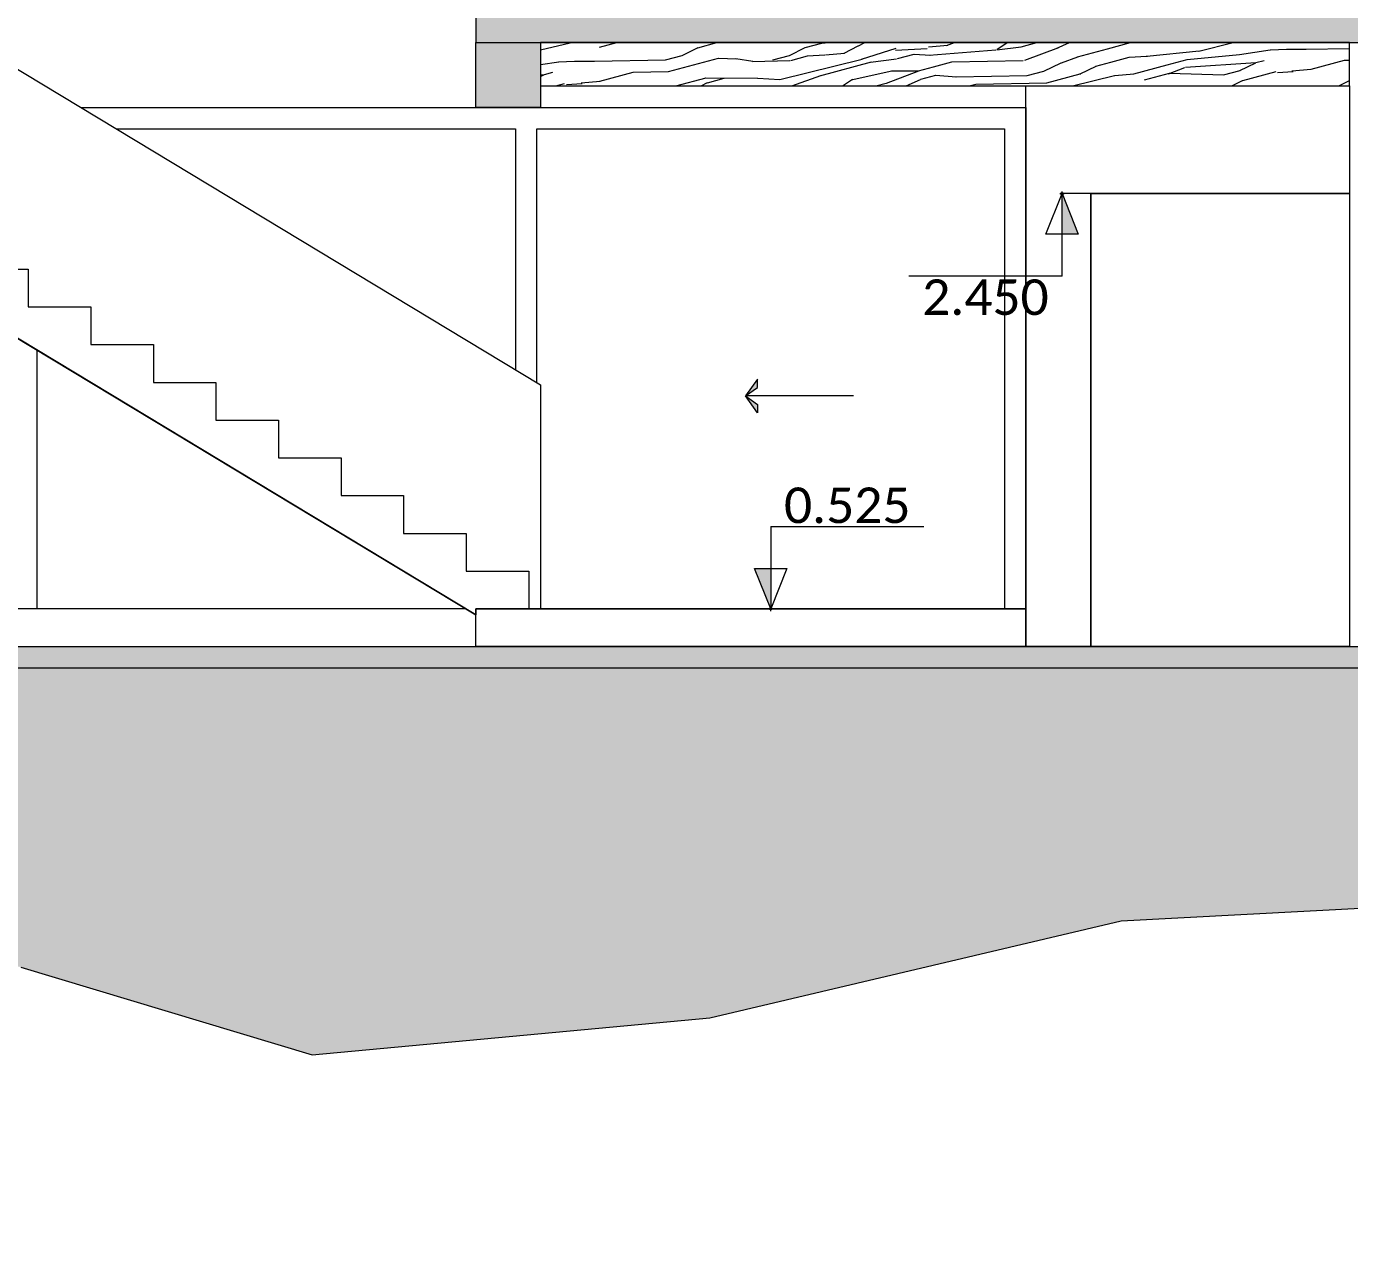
# Model space of a CAD drawing. Header units: metres. Extents: x -197 to 1099, y -24 to 14.
# Drawn here: x 29.26 to 35.39, y -2.46 to 3.23 of the extents above; entities that cross this region are included whole.
import ezdxf
from ezdxf.enums import TextEntityAlignment as Align

# ---------------------------------------------------------------- set-up
doc = ezdxf.new("R2010")
doc.units = ezdxf.units.M
doc.header["$LTSCALE"] = 0.001
doc.header["$PDMODE"] = 34
doc.header["$PDSIZE"] = 0.01
doc.linetypes.add('HIDDENX2', pattern=[19.05, 12.7, -6.35])
doc.layers.get('0').update_dxf_attribs({"lineweight": 13, "true_color": 0x000000})
for name, color, linetype, lineweight, true_color in [('Jach-Anotaciones-CalidaddeLínea  0.13', 7, 'Continuous', 13, 0x000000), ('Jach-Anotaciones-Hatch-Lum100%', 7, 'Continuous', 13, 0x000000), ('Jach-Anotaciones-Hatch-Lum50%', 9, 'Continuous', 13, 0x808080), ('Jach-Anotaciones-Hatch-Lum80%', 250, 'Continuous', 13, 0x333333), ('JACH-Anotaciones-Textos-Lum75% @ 0.075', 7, 'Continuous', 13, 0x404040), ('JACH-Arq-Lineas-Proyeccion', 250, 'HIDDENX2', 13, 0x333333), ('JACH-Arq-Lineas-Proyeccion Niveles cortes', 9, 'HIDDENX2', 13, 0x808080)]:
    doc.layers.add(name, color=color, linetype=linetype, lineweight=lineweight, true_color=true_color)
doc.styles.add('02a-Calibri-JACH(1.8mm)', font='calibri.ttf', dxfattribs={"height": 2.2})
pattern_1 = [(0, (169.421, 45.032), (0, 6.985), [5.08, -1.905]), (90, (169.421, 45.032), (-6.985, 4e-16), [5.08, -1.905])]

# ---------------------------------------------------------------- blocks, each defined once
blk = doc.blocks.new('A$C51db089b')
at = {"layer": 'Jach-Anotaciones-Hatch-Lum50%', "lineweight": 0, "ltscale": 100}
h = blk.add_hatch(color=256, dxfattribs=at)
h.dxf.hatch_style = 1
h.paths.add_polyline_path([(0, 0.0776), (0.0554, 0.1173), (0.0554, 0.1552)])
h = blk.add_hatch(color=256, dxfattribs=at)
h.dxf.hatch_style = 1
h.paths.add_polyline_path([(0, 0.0776), (0.0554, 0.038), (0.0554, 0)])
at = {"lineweight": 0, "ltscale": 100}
for points in [[(0, 0.0776), (0.0554, 0.1173), (0.0554, 0.1552)], [(0, 0.0776), (0.0554, 0.038), (0.0554, 0)]]:
    blk.add_lwpolyline(points, close=True, dxfattribs=at)
blk.add_lwpolyline([(0.5, 0.0776), (0, 0.0776)], dxfattribs=at)
blk = doc.blocks.new('*U650')
at = {"lineweight": 0, "ltscale": 100}
h = blk.add_hatch(dxfattribs=at)
h.set_pattern_fill('ANGLE', color=256)
h.set_pattern_definition(pattern_1)
h.paths.add_polyline_path([(0, 2.5), (0, 0), (1, 2.5)])
h = blk.add_hatch(color=256, dxfattribs=at)
h.dxf.hatch_style = 1
h.paths.add_polyline_path([(0, 2.5), (0, 0), (1, 2.5)])
for points in [[(0, 5.099), (-9.466, 5.099)], [(0, 5.099), (0, 1.25)]]:
    blk.add_lwpolyline(points, dxfattribs=at)
for points in [[(0, 0), (1, 2.5), (-1, 2.5)], [(0, 2.5), (0, 0), (1, 2.5)]]:
    blk.add_lwpolyline(points, close=True, dxfattribs=at)
blk.add_point((0, 0), dxfattribs=at)
at = {"lineweight": 0, "ltscale": 100, "style": '02a-Calibri-JACH(1.8mm)'}
blk.add_attdef('ALT', text='', height=2.2, dxfattribs=at).set_placement((-4.733, 6.401), align=Align.MIDDLE_CENTER)
blk = doc.blocks.new('*U564')
at = {"lineweight": 0, "ltscale": 100}
h = blk.add_hatch(dxfattribs=at)
h.set_pattern_fill('ANGLE', color=256)
h.set_pattern_definition(pattern_1)
h.paths.add_polyline_path([(0, 2.5), (0, 0), (1, 2.5)])
h = blk.add_hatch(color=256, dxfattribs=at)
h.dxf.hatch_style = 1
h.paths.add_polyline_path([(0, 2.5), (0, 0), (1, 2.5)])
for points in [[(0, 5.099), (-9.466, 5.099)], [(0, 5.099), (0, 1.25)]]:
    blk.add_lwpolyline(points, dxfattribs=at)
for points in [[(0, 0), (1, 2.5), (-1, 2.5)], [(0, 2.5), (0, 0), (1, 2.5)]]:
    blk.add_lwpolyline(points, close=True, dxfattribs=at)
blk.add_point((0, 0), dxfattribs=at)
at = {"lineweight": 0, "ltscale": 100, "style": '02a-Calibri-JACH(1.8mm)'}
blk.add_attdef('ALT', text='', height=2.2, dxfattribs=at).set_placement((-4.733, 6.401), align=Align.MIDDLE_CENTER)

msp = doc.modelspace()

# ---------------------------------------------------------------- hatches: boundary and pattern name
at = {"layer": 'Jach-Anotaciones-Hatch-Lum100%', "ltscale": 100}
h = msp.add_hatch(color=256, dxfattribs=at)
h.dxf.hatch_style = 1
h.paths.add_polyline_path([(31.33958, 3.15), (38.48958, 3.15), (38.48958, 3.3), (31.33958, 3.3)])
h = msp.add_hatch(color=256, dxfattribs=at)
h.dxf.hatch_style = 1
h.paths.add_polyline_path([(31.33958, 3.15), (31.63958, 3.15), (31.63958, 2.85), (31.33958, 2.85)])
h = msp.add_hatch(color=256, dxfattribs=at)
h.dxf.hatch_style = 1
h.paths.add_polyline_path([(13.83347, 0), (16.47905, 0), (16.47905, 0.175), (26.93958, 0.175), (26.93958, 0.35), (38.33958, 0.35), (38.33958, 0.25), (27.03958, 0.25), (27.03958, 0.06998), (16.57905, 0.07495), (16.57905, -0.1), (13.83347, -0.1)])
at = {"layer": 'Jach-Anotaciones-Hatch-Lum50%', "ltscale": 100}
h = msp.add_hatch(dxfattribs=at)
h.set_pattern_fill('WOOD_01', color=256, scale=0.8, angle=15, pattern_type=2)
h.set_pattern_definition([(15, (-143.40755, 0.74975), (-0.2070552, 0.7727407), [0.16, -0.64]), (23.9726, (-143.28801, 0.334538), (4.429389244, 2.015070249), [0.1538832, -15.2344232]), (20.7105, (-143.30816, 0.37883), (6.74761385, 2.636226623), [0.1607984, -7.8791008]), (359.5779, (-143.37028, 0.610654), (9.1213099867, -0.040604702), [0.2406656, -23.8259016]), (8.6599, (-143.42315, 0.8698), (0.772740482, 0.20705688), [0.1448864, -7.0994208]), (0.0686, (-143.28195, 0.43555), (3.298017536, 0.055481542), [0.1241936, -12.2951456]), (3.6901, (-143.6725, 0.81127), (0.77274081, 0.20705558), [0.3263376, -3.7528776]), (20.7105, (-143.26938, 0.26499), (6.74761385, 2.636226623), [0.0803992, -7.9595]), (15, (-143.3641, 0.5875), (-0.2070552, 0.7727407), [0.08, -0.72]), (15, (-143.5435, 0.6388), (-0.2070552, 0.7727407), [0.24, -0.56]), (26.3099, (-143.41997, 0.79611), (2.88390776, 1.60095958), [0.081584, -3.9976312]), (17.7263, (-143.420636, 0.48949), (15.247759037, 4.9138423665), [0.1681904, -16.6508464]), (7.4054, (-143.37579, 0.47666), (6.388979107, 0.883706079), [0.1210616, -11.9851336]), (15, (-143.33574, 0.1727), (-0.2070552, 0.7727407), [0.16, -0.64]), (13.8309, (-143.402665, 0.113326), (0.7727406436, 0.2070558675), [0.3920816, -38.81608]), (15, (-143.55796, 0.6929), (-0.2070552, 0.7727407), [0.08, -0.72]), (15, (-143.49725, 0.7754), (-0.2070552, 0.7727407), [0.08, -0.72]), (15, (-143.8636, 0.7518), (-0.2070552, 0.7727407), [0.12, -0.68]), (5.5377, (-143.66533, 0.84632), (0.77274064, 0.20705555), [0.2433104, -4.6228992]), (15, (-143.9126, 0.7801), (-0.2070552, 0.7727407), [0.16, -0.64]), (15, (-143.81126, 0.0618), (-0.2070552, 0.7727407), [0.088, -0.712]), (15, (-143.4275, 0.20605), (-0.2070552, 0.7727407), [0.08, -0.72]), (15, (-143.8278, 0.1236), (-0.2070552, 0.7727407), [0.168, -0.632]), (20.4403, (-143.446146, 0.2756), (7.520352223, 2.843288929), [0.16876, -16.7072576]), (15, (-143.455, 0.3395), (-0.2070552, 0.7727407), [0.152, -0.648]), (15, (-143.86095, 0.2473), (-0.2070552, 0.7727407), [0.088, -0.712]), (13.8309, (-143.80135, 0.395762), (0.7727406436, 0.2070558675), [0.3920816, -38.81608]), (15, (-143.7504, 0.48394), (-0.2070552, 0.7727407), [0.08, -0.72]), (15, (-143.8339, 0.4864), (-0.2070552, 0.7727407), [0.08, -0.72]), (15, (-143.5248, 0.56924), (-0.2070552, 0.7727407), [0.16, -0.64]), (15, (-143.6835, 0.5433), (-0.2070552, 0.7727407), [0.08, -0.72]), (15, (-143.8629, 0.5946), (-0.2070552, 0.7727407), [0.16, -0.64]), (34.6538, (-143.56731, 0.32596), (7.671927645, 5.368566101), [0.1189288, -11.7739248]), (26.3099, (-143.75665, 0.50713), (2.88390776, 1.60095958), [0.081584, -3.9976312]), (26.3099, (-143.4372, 0.55131), (2.88390776, 1.60095958), [0.081584, -3.9976312]), (20.7105, (-143.7477, 0.782836), (6.74761385, 2.636226623), [0.0803992, -7.9595]), (4.6952, (-144.00175, 0.77274), (4.843498086, 0.46959485), [0.0894424, -8.854828]), (3.6901, (-143.72625, 0.0846), (0.77274081, 0.20705558), [0.081584, -3.9976312]), (105, (-143.6448, 0.08985), (-0.7727407, -0.2070552), [0, -0.8]), (1.6076, (-143.923066, 0.4791), (13.964806047, 0.428999959), [0.172696, -17.0969232]), (26.3099, (-143.48068, 0.71359), (2.88390776, 1.60095958), [0.081584, -3.9976312]), (25.3048, (-143.35024, 0.22676), (3.656648724, 1.80801374), [0.0894424, -8.854828]), (3.6901, (-143.67316, 0.50465), (0.77274081, 0.20705558), [0.081584, -3.9976312]), (3.6901, (-143.60624, 0.56399), (0.77274081, 0.20705558), [0.081584, -3.9976312]), (356.5651, (-143.90236, 0.40183), (0.77274026, 0.2070561), [0.1011928, -2.4286288]), (0.9638, (-143.88776, 0.68733), (0.7727401, 0.20705612), [0.3298488, -2.9686352]), (358.3008, (-143.7477, 0.782836), (5.82329377, -0.096089835), [0.2505672, -8.101676]), (15, (-143.75806, 0.8215), (-0.2070552, 0.7727407), [0.096, -0.704]), (0.9638, (-143.66555, 0.16712), (0.7727401, 0.20705612), [0.3298488, -2.9686352]), (0.9638, (-143.75731, 0.2005), (0.7727401, 0.20705612), [0.3298488, -2.9686352]), (0.9638, (-143.77595, 0.27005), (0.7727401, 0.20705612), [0.3298488, -2.9686352]), (4.6952, (-143.952054, 0.58728), (4.843498086, 0.46959485), [0.0894424, -8.854828]), (0.9638, (-143.70836, 0.63602), (0.7727401, 0.20705612), [0.164924, -3.13356]), (4.6952, (-143.885796, 0.340006), (4.843498086, 0.46959485), [0.0894424, -8.854828]), (12.6141, (-143.469477, 0.393583), (0.772740365, 0.2070561726), [0.1921664, -19.024492]), (4.6952, (-143.59175, 0.5099), (4.843498086, 0.46959485), [0.0894424, -8.854828]), (27.5288, (-143.50261, 0.51722), (2.88390792, 1.600961166), [0.073756, -7.3018792]), (4.5626, (-143.875444, 0.301369), (8.9142544634, 0.7321375347), [0.3091152, -30.602364]), (6.8699, (-143.56731, 0.32596), (0.772740295, 0.20705494), [0.1131368, -5.5437168]), (19.7636, (-143.796654, 0.34733), (8.293093767, 3.05034164), [0.1926656, -9.4406096]), (15, (-143.6153, 0.4125), (-0.2070552, 0.7727407), [0.248, -0.552]), (359.7449, (-143.97897, 0.68774), (3.29801731, 0.05548152), [0.0912144, -9.0301888]), (5.5377, (-143.64484, 0.08985), (0.77274064, 0.20705555), [0.2433104, -4.6228992]), (355.0169, (-143.8506, 0.20864), (2.525276987, -0.151574455), [0.0936376, -9.2701216]), (15, (-143.3468, 0.8323), (-0.2070552, 0.7727407), [0.04, -0.76]), (15, (-143.2557, 0.4923), (-0.2070552, 0.7727407), [0.08, -0.72]), (26.3099, (-143.1812, 0.21408), (2.88390776, 1.60095958), [0.081584, -3.9976312]), (15, (-143.1942, 0.2934), (-0.2070552, 0.7727407), [0.144, -0.656]), (358.3008, (-143.31164, 0.700906), (5.82329377, -0.096089835), [0.0835224, -8.2687208]), (3.0207, (-143.260431, 0.5407), (15.5105204897, 0.8422385173), [0.1472056, -26.8405152]), (105, (-143.1812, 0.2141), (-0.7727407, -0.2070552), [0, -0.8]), (15, (-143.1081, 0.2502), (-0.2070552, 0.7727407), [0.072, -0.728]), (15, (-143.1474, 0.3971), (-0.2070552, 0.7727407), [0.072, -0.728]), (15, (-143.15776, 0.4357), (-0.2070552, 0.7727407), [0.072, -0.728]), (351.0376, (-143.228155, 0.69843), (6.030347593, -0.86882501), [0.0787912, -7.8002896]), (3.5163, (-143.253001, 0.791158), (4.0707907198, 0.2624153776), [0.0734704, -52.17242]), (356.5651, (-143.17846, 0.51297), (0.77274026, 0.2070561), [0.0758944, -2.4539264]), (2.4712, (-143.27992, 0.89161), (4.070758707, 0.262535892), [0.073756, -7.3018792])])
h.paths.add_polyline_path([(31.63958, 2.95), (35.38958, 2.95), (35.38958, 3.15), (31.63958, 3.15)])
at = {"layer": 'Jach-Anotaciones-Hatch-Lum80%', "ltscale": 100}
h = msp.add_hatch(dxfattribs=at)
h.set_pattern_fill('EARTH', color=256, scale=0.03, angle=45, double=1)
h.set_pattern_definition([(45, (-45.81186, -16.59427), (0, 0.2694077), [0.1905, -0.1905]), (45, (-45.86238, -16.54375), (0, 0.2694077), [0.1905, -0.1905]), (45, (-45.91289, -16.49324), (0, 0.2694077), [0.1905, -0.1905]), (135, (-45.91289, -16.45956), (-0.2694077, 0), [0.1905, -0.1905]), (135, (-45.86238, -16.40905), (-0.2694077, 0), [0.1905, -0.1905]), (135, (-45.81186, -16.35853), (-0.2694077, 0), [0.1905, -0.1905])])
h.paths.add_polyline_path([(27.03958, 0.075), (16.57901, 0.075), (16.57901, -0.1), (13.83347, -0.1), (13.59865, -0.39977), (13.25415, -0.99647), (13.36317, -1.5451), (13.97543, -1.92164), (15.78326, -1.9844), (16.06584, -1.60785), (17.02347, -1.16332), (17.62003, -1.11625), (18.30163, -2.46352), (20.55172, -2.44211), (22.35179, -1.43553), (24.34473, -0.55746), (26.05908, -0.68596), (27.64877, -0.80511), (29.23064, -1.1357), (30.58069, -1.54262), (32.42363, -1.37128), (34.33085, -0.92154), (36.34521, -0.81446), (37.75956, -1.34987), (39.77392, -1.84245), (41.61685, -1.94953), (43.52407, -1.41412), (43.52407, -0.77162), (42.761, -0.175), (39.98958, -0.175), (39.98958, -0.27606), (38.78958, -0.10106), (38.78958, -0.4), (38.33958, -0.4), (38.33958, -0.1), (38.33958, 0.25), (31.33958, 0.25), (27.03958, 0.25)])

# ---------------------------------------------------------------- linework, layer by layer
at = {"layer": 'Jach-Anotaciones-CalidaddeLínea  0.13', "ltscale": 100}
for points in [[(31.33958, 0.49765), (26.93958, 3.15282), (26.93958, 4.4), (31.63918, 1.56403), (31.63918, 0.525), (31.33958, 0.525)], [(31.33958, 3.15), (38.48958, 3.15), (38.48958, 3.3), (31.33958, 3.3)], [(31.33958, 3.15), (31.63958, 3.15), (31.63958, 2.85), (31.33958, 2.85)], [(31.63958, 2.95), (35.38958, 2.95), (35.38958, 3.15), (31.63958, 3.15)], [(33.88958, 2.95), (35.38958, 2.95), (35.38958, 2.45), (34.18958, 2.45), (34.18958, 0.35), (33.88958, 0.35)], [(35.38958, 0.35), (34.18958, 0.35), (34.18958, 2.45), (35.38958, 2.45)], [(33.88958, 0.35), (31.33958, 0.35), (31.33958, 0.525), (33.88958, 0.525)], [(31.33958, 0.525), (33.88958, 0.525), (33.88958, 0.35), (31.33958, 0.35)], [(13.83347, 0), (16.47905, 0), (16.47905, 0.175), (26.93958, 0.175), (26.93958, 0.35), (38.33958, 0.35), (38.33958, 0.25), (27.03958, 0.25), (27.03958, 0.06998), (16.57905, 0.07495), (16.57905, -0.1), (13.83347, -0.1)]]:
    msp.add_lwpolyline(points, close=True, dxfattribs=at)
for points in [[(26.93958, 3.15), (31.33958, 0.49765)], [(31.29426, 0.525), (26.93958, 0.525), (26.93958, 2.85), (27.4414, 2.85)], [(29.50815, 2.85), (33.88958, 2.85), (33.88958, 0.525), (31.33958, 0.525)], [(29.67387, 2.75), (31.52292, 2.75), (31.52292, 1.6342)], [(31.62292, 1.57385), (31.62292, 2.75), (33.78958, 2.75), (33.78958, 0.525), (31.62292, 0.525)], [(31.29426, 0.525), (29.30625, 0.525), (29.30625, 1.72466)], [(31.52292, 0.525), (31.33958, 0.525)]]:
    msp.add_lwpolyline(points, dxfattribs=at)
at = {"layer": 'Jach-Anotaciones-CalidaddeLínea  0.13'}
msp.add_lwpolyline([(29.23064, -1.1357), (30.58069, -1.54262), (32.42363, -1.37128), (34.33085, -0.92154), (36.34521, -0.81446), (37.75956, -1.34987), (39.77392, -1.84245), (41.61685, -1.94953), (43.52407, -1.41412), (43.52407, -0.77162), (42.761, -0.175), (39.98958, -0.175), (39.98958, -0.27606), (38.78958, -0.10106), (38.78958, -0.4), (38.33958, -0.4), (38.33958, -0.1), (38.33958, 0.25), (31.33958, 0.25), (27.03958, 0.25)], dxfattribs=at)
at = {"layer": 'JACH-Arq-Lineas-Proyeccion', "ltscale": 100}
msp.add_lwpolyline([(28.97458, 2.1), (29.26458, 2.1), (29.26458, 1.925), (29.55458, 1.925), (29.55458, 1.75), (29.84458, 1.75), (29.84458, 1.575), (30.13458, 1.575), (30.13458, 1.4), (30.42458, 1.4), (30.42458, 1.225), (30.71458, 1.225), (30.71458, 1.05), (31.00458, 1.05), (31.00458, 0.875), (31.29458, 0.875), (31.29458, 0.7), (31.58458, 0.7), (31.58458, 0.525)], dxfattribs=at)
at = {"layer": 'JACH-Arq-Lineas-Proyeccion Niveles cortes', "ltscale": 100}
msp.add_lwpolyline([(34.18958, 2.45), (34.05671, 2.45)], dxfattribs=at)

# ---------------------------------------------------------------- block references
at = {"ltscale": 100}
msp.add_blockref('A$C51db089b', (32.58958, 1.43432), dxfattribs=at)
at = {"layer": 'JACH-Anotaciones-Textos-Lum75% @ 0.075', "ltscale": 100}
ref = msp.add_blockref('*U564', (34.05671, 2.45), dxfattribs=dict(at, xscale=-0.075, yscale=0.075, zscale=0.075, rotation=180))
ref.add_attrib('ALT', '2.450', dxfattribs={"layer": '0', "lineweight": 0, "ltscale": 100, "height": 0.165, "style": '02a-Calibri-JACH(1.8mm)'}).set_placement((33.70175, 1.96994), align=Align.MIDDLE_CENTER)
ref = msp.add_blockref('*U650', (32.70625, 0.525), dxfattribs=dict(at, xscale=-0.075, yscale=0.075, zscale=0.075))
ref.add_attrib('ALT', '0.525', dxfattribs={"layer": '0', "lineweight": 0, "ltscale": 100, "height": 0.165, "style": '02a-Calibri-JACH(1.8mm)'}).set_placement((33.06121, 1.00506), align=Align.MIDDLE_CENTER)

doc.saveas('drawing.dxf')
